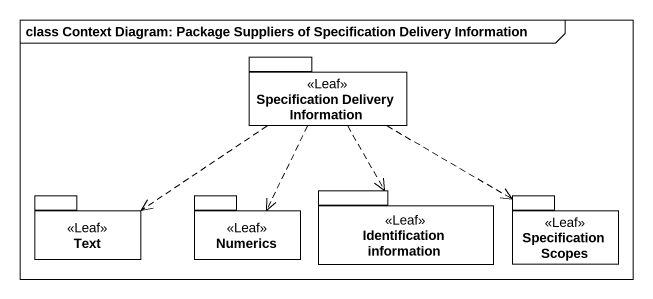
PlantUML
@startuml
mainframe class Context Diagram: Package Suppliers of Specification Delivery Information
package "Specification Delivery Information" as Specification_Delivery <<Leaf>> {
}
package "Identification information" as Identification_information <<Leaf>> {
}
package Text <<Leaf>> {
}
package Numerics <<Leaf>> {
}
package "Specification Scopes" as Specification_Scopes <<Leaf>> {
}
Specification_Delivery ..> Identification_information
Specification_Delivery .left.> Text
Specification_Delivery ..> Numerics
Specification_Delivery .right.> Specification_Scopes
@enduml
